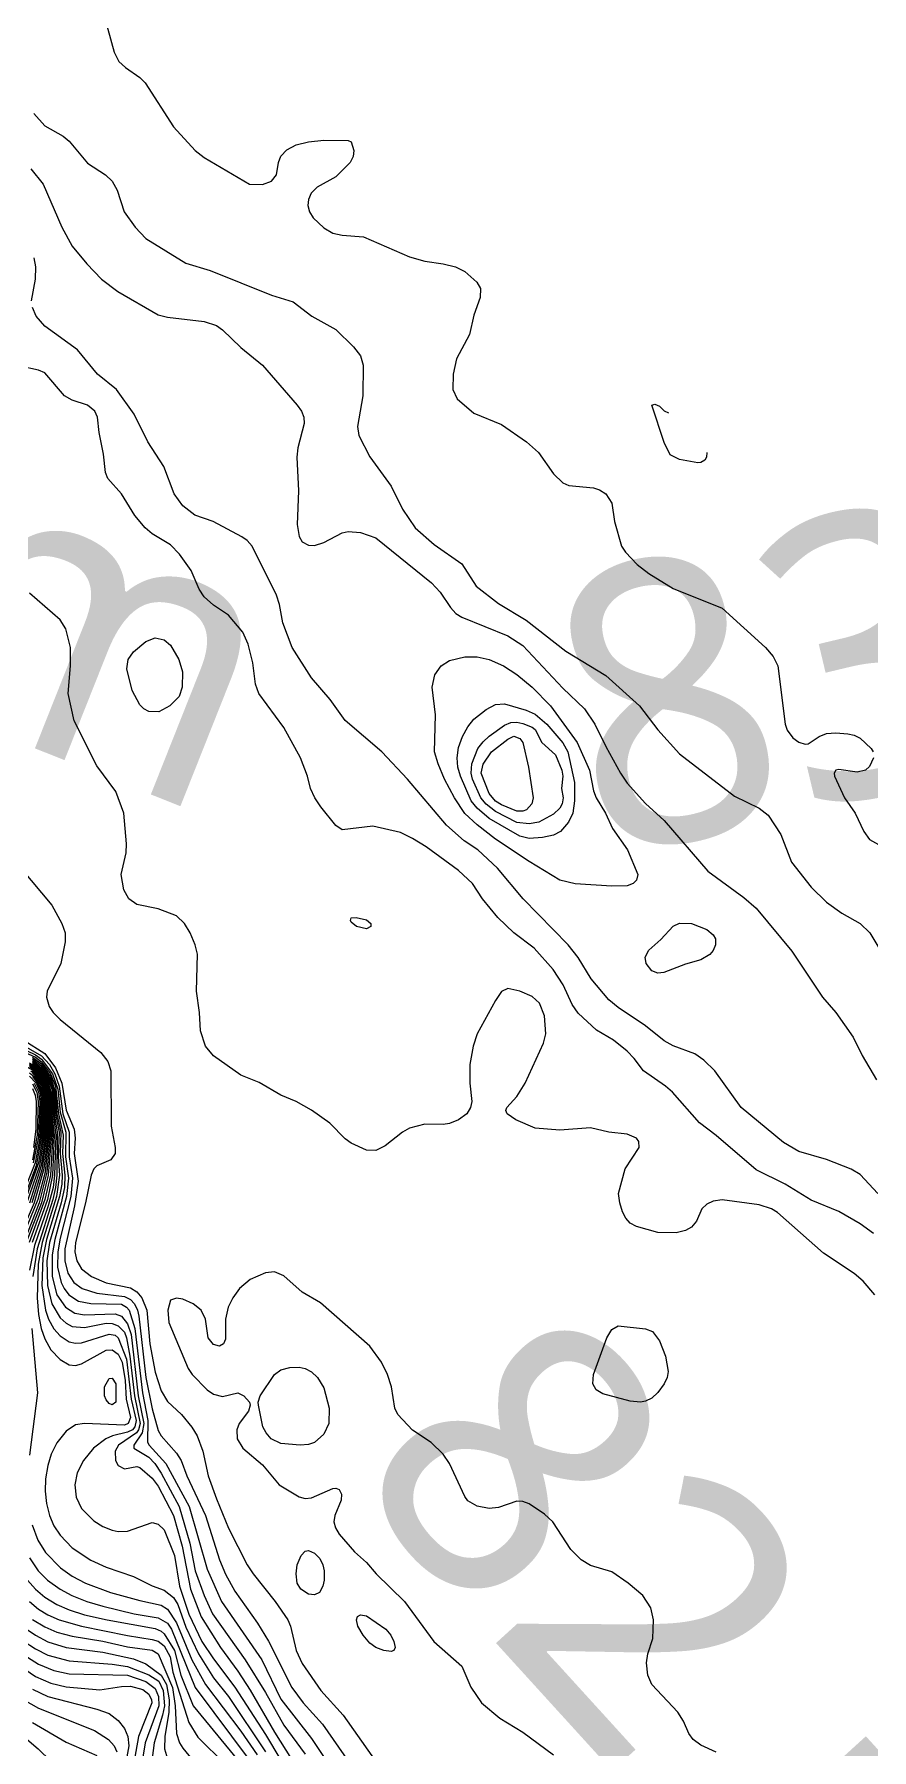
# Model space of a CAD drawing. Extents: x 474277 to 475042, y 254928 to 255625.
# Drawn here: x 474893.38 to 474914.33, y 255379.28 to 255422.15 of the extents above; entities that cross this region are included whole.
import ezdxf

# ---------------------------------------------------------------- set-up
doc = ezdxf.new("R2010")
doc.units = 0
doc.header["$MEASUREMENT"] = 0
doc.layers.add('BaseMapV2_DTM_export_MonNov09090547073261 — entities', color=1, linetype='CONTINUOUS')
doc.styles.get("Standard").update_dxf_attribs({"font": 'romans.shx'})

msp = doc.modelspace()

# ---------------------------------------------------------------- linework, layer by layer
at = {"layer": 'BaseMapV2_DTM_export_MonNov09090547073261 — entities', "color": 15, "linetype": 'Continuous', "true_color": 0xb7484b}
for points in [[(474895.068, 255422.85, 82.25), (474895.377, 255421.7, 82.25), (474895.495, 255421.47, 82.25), (474895.662, 255421.317, 82.25), (474896.021, 255421.066, 82.25), (474896.152, 255420.933, 82.25), (474896.864, 255419.837, 82.25), (474897.404, 255419.246, 82.25), (474897.631, 255419.071, 82.25), (474898.764, 255418.403, 82.25), (474899.088, 255418.392, 82.25), (474899.319, 255418.48, 82.25), (474899.438, 255418.633, 82.25), (474899.487, 255418.94, 82.25), (474899.548, 255419.098, 82.25), (474899.701, 255419.258, 82.25), (474899.931, 255419.38, 82.25), (474900.238, 255419.461, 82.25), (474900.621, 255419.501, 82.25), (474901.235, 255419.492, 82.25), (474901.311, 255419.46, 82.25), (474901.376, 255419.246, 82.25), (474901.359, 255419.093, 82.25), (474901.285, 255418.94, 82.25), (474900.928, 255418.582, 82.25), (474900.46, 255418.326, 82.25), (474900.304, 255418.173, 82.25), (474900.244, 255418.02, 82.25), (474900.228, 255417.866, 82.25), (474900.263, 255417.713, 82.25), (474900.361, 255417.56, 82.25), (474900.621, 255417.307, 82.25), (474900.849, 255417.176, 82.25), (474901.081, 255417.127, 82.25), (474901.618, 255417.081, 82.25), (474902.768, 255416.586, 82.25), (474903.151, 255416.474, 82.25), (474903.612, 255416.414, 82.25), (474903.918, 255416.335, 82.25), (474904.148, 255416.222, 82.25), (474904.453, 255415.949, 82.25), (474904.54, 255415.796, 82.25), (474904.534, 255415.566, 82.25), (474904.378, 255415.128, 82.25), (474904.27, 255414.646, 82.25), (474903.946, 255414.033, 82.25), (474903.862, 255413.649, 82.25), (474903.85, 255413.266, 82.25), (474903.963, 255413.036, 82.25), (474904.378, 255412.682, 82.25), (474905.068, 255412.394, 82.25), (474905.691, 255411.962, 82.25), (474905.989, 255411.696, 82.25), (474906.372, 255411.161, 82.25), (474906.602, 255410.934, 82.25), (474906.755, 255410.872, 82.25), (474907.369, 255410.81, 82.25), (474907.522, 255410.758, 82.25), (474907.674, 255410.659, 82.25), (474907.824, 255410.429, 82.25), (474907.892, 255409.969, 82.25), (474908.068, 255409.355, 82.25), (474908.169, 255409.202, 82.25), (474908.464, 255408.895, 82.25), (474908.749, 255408.669, 82.25), (474909.362, 255408.293, 82.25), (474910.589, 255407.806, 82.25), (474911.666, 255406.825, 82.25), (474911.865, 255406.595, 82.25), (474911.978, 255406.365, 82.25), (474912.166, 255404.908, 82.25), (474912.21, 255404.755, 82.25), (474912.353, 255404.568, 82.25), (474912.506, 255404.456, 82.25), (474912.659, 255404.403, 82.25), (474912.736, 255404.413, 82.25), (474913.013, 255404.601, 82.25), (474913.196, 255404.669, 82.25), (474913.426, 255404.689, 82.25), (474913.733, 255404.66, 82.25), (474913.886, 255404.63, 82.25), (474914.04, 255404.554, 82.25), (474914.315, 255404.295, 82.25), (474914.366, 255404.218, 82.25)], [(474893.372, 255420.167, 82.5), (474893.648, 255419.86, 82.5), (474894.104, 255419.598, 82.5), (474894.257, 255419.477, 82.5), (474894.717, 255418.926, 82.5), (474895.166, 255418.633, 82.5), (474895.33, 255418.48, 82.5), (474895.453, 255418.25, 82.5), (474895.63, 255417.713, 82.5), (474895.908, 255417.33, 82.5), (474896.174, 255417.045, 82.5), (474897.171, 255416.425, 82.5), (474897.784, 255416.242, 82.5), (474899.318, 255415.628, 82.5), (474899.854, 255415.464, 82.5), (474900.326, 255415.106, 82.5), (474900.928, 255414.772, 82.5), (474901.37, 255414.339, 82.5), (474901.545, 255414.109, 82.5), (474901.604, 255413.879, 82.5), (474901.601, 255413.112, 82.5), (474901.467, 255412.346, 82.5), (474901.501, 255412.116, 82.5), (474901.771, 255411.587, 82.5), (474902.308, 255410.854, 82.5), (474902.592, 255410.275, 82.5), (474902.905, 255409.815, 82.5), (474903.382, 255409.395, 82.5), (474904.072, 255408.915, 82.5), (474904.437, 255408.358, 82.5), (474904.992, 255407.918, 82.5), (474905.682, 255407.507, 82.5), (474906.679, 255406.73, 82.5), (474907.675, 255406.124, 82.5), (474908.519, 255405.368, 82.5), (474908.979, 255404.764, 82.5), (474909.516, 255404.161, 82.5), (474910.896, 255403.109, 82.5), (474911.509, 255402.809, 82.5), (474911.739, 255402.633, 82.5), (474912.057, 255402.148, 82.5), (474912.321, 255401.458, 82.5), (474912.813, 255400.829, 82.5), (474913.198, 255400.461, 82.5), (474913.579, 255400.183, 82.5), (474914.04, 255399.922, 82.5), (474914.28, 255399.694, 82.5), (474914.552, 255399.234, 82.5)], [(474893.293, 255418.786, 82.75), (474893.604, 255418.403, 82.75), (474894.073, 255417.33, 82.75), (474894.334, 255416.851, 82.75), (474894.693, 255416.409, 82.75), (474895.062, 255416.026, 82.75), (474895.473, 255415.719, 82.75), (474896.481, 255415.136, 82.75), (474896.711, 255415.075, 82.75), (474897.631, 255414.967, 82.75), (474897.938, 255414.865, 82.75), (474898.091, 255414.761, 82.75), (474898.551, 255414.318, 82.75), (474899.088, 255413.879, 82.75), (474899.96, 255412.882, 82.75), (474900.067, 255412.729, 82.75), (474900.127, 255412.576, 82.75), (474900.13, 255412.422, 82.75), (474899.976, 255411.809, 82.75), (474899.947, 255411.579, 82.75), (474899.994, 255410.735, 82.75), (474899.96, 255409.892, 82.75), (474900.008, 255409.597, 82.75), (474900.084, 255409.465, 82.75), (474900.238, 255409.375, 82.75), (474900.391, 255409.373, 82.75), (474900.621, 255409.448, 82.75), (474901.081, 255409.688, 82.75), (474901.235, 255409.722, 82.75), (474901.541, 255409.696, 82.75), (474901.925, 255409.565, 82.75), (474903.321, 255408.435, 82.75), (474903.535, 255408.208, 82.75), (474903.79, 255407.822, 82.75), (474903.928, 255407.668, 82.75), (474904.072, 255407.577, 82.75), (474905.222, 255407.112, 82.75), (474905.605, 255406.873, 82.75), (474906.602, 255405.802, 82.75), (474907.147, 255405.291, 82.75), (474907.404, 255404.908, 82.75), (474907.675, 255404.351, 82.75), (474908.044, 255403.681, 82.75), (474908.212, 255403.435, 82.75), (474908.672, 255402.924, 82.75), (474909.132, 255402.496, 82.75), (474910.227, 255401.228, 82.75), (474911.126, 255400.573, 82.75), (474911.434, 255400.307, 82.75), (474912.328, 255399.234, 82.75), (474913.099, 255398.084, 82.75), (474913.431, 255397.7, 82.75), (474913.866, 255397.087, 82.75), (474914.086, 255396.627, 82.75), (474914.444, 255396.014, 82.75)], [(474893.314, 255415.489, 82.75), (474893.416, 255416.026, 82.75), (474893.421, 255416.333, 82.75), (474893.376, 255416.563, 82.75)], [(474914.48, 255393.177, 82.75), (474914.04, 255393.65, 82.75), (474913.809, 255393.783, 82.75), (474913.196, 255394.029, 82.75), (474912.506, 255394.225, 82.75), (474912.123, 255394.448, 82.75), (474911.061, 255395.324, 82.75), (474910.401, 255396.244, 82.75), (474910.129, 255396.506, 82.75), (474909.899, 255396.67, 82.75), (474909.362, 255396.87, 82.75), (474909.132, 255396.99, 82.75), (474908.672, 255397.365, 82.75), (474907.982, 255397.824, 82.75), (474907.752, 255398.014, 82.75), (474907.313, 255398.544, 82.75), (474906.985, 255399.072, 82.75), (474906.735, 255399.387, 82.75), (474905.608, 255400.537, 82.75), (474904.968, 255401.304, 82.75), (474904.474, 255401.764, 82.75), (474904.135, 255401.994, 82.75), (474903.696, 255402.378, 82.75), (474902.719, 255403.528, 82.75), (474902.078, 255404.211, 82.75), (474901.158, 255404.994, 82.75), (474900.785, 255405.521, 82.75), (474900.314, 255406.065, 82.75), (474899.83, 255406.825, 82.75), (474899.599, 255407.438, 82.75), (474899.519, 255407.898, 82.75), (474899.442, 255408.128, 82.75), (474898.835, 255409.355, 82.75), (474898.704, 255409.496, 82.75), (474898.575, 255409.585, 82.75), (474897.858, 255409.969, 82.75), (474897.401, 255410.131, 82.75), (474897.094, 255410.358, 82.75), (474896.88, 255410.659, 82.75), (474896.624, 255411.349, 82.75), (474896.226, 255411.962, 82.75), (474895.879, 255412.652, 82.75), (474895.44, 255413.266, 82.75), (474894.966, 255413.649, 82.75), (474894.463, 255414.263, 82.75), (474893.644, 255414.856, 82.75), (474893.429, 255415.106, 82.75), (474893.337, 255415.319, 82.75)], [(474914.369, 255392.18, 82.5), (474914.04, 255392.422, 82.5), (474913.503, 255392.728, 82.5), (474912.813, 255393.008, 82.5), (474912.166, 255393.407, 82.5), (474911.433, 255393.771, 82.5), (474910.436, 255394.622, 82.5), (474910.021, 255394.94, 82.5), (474909.344, 255395.707, 82.5), (474909.168, 255395.86, 82.5), (474908.616, 255396.244, 82.5), (474908.389, 255396.55, 82.5), (474908.212, 255396.736, 82.5), (474907.866, 255397.01, 82.5), (474907.445, 255397.258, 82.5), (474906.985, 255397.682, 82.5), (474906.832, 255397.9, 82.5), (474906.606, 255398.391, 82.5), (474906.363, 255398.774, 82.5), (474905.883, 255399.311, 82.5), (474905.375, 255399.69, 82.5), (474904.978, 255400.077, 82.5), (474904.592, 255400.537, 82.5), (474904.346, 255400.921, 82.5), (474903.995, 255401.246, 82.5), (474903.181, 255401.841, 82.5), (474902.845, 255402.05, 82.5), (474902.538, 255402.195, 82.5), (474901.848, 255402.356, 82.5), (474901.081, 255402.266, 82.5), (474900.928, 255402.376, 82.5), (474900.547, 255402.838, 82.5), (474900.396, 255403.068, 82.5), (474900.293, 255403.298, 82.5), (474900.213, 255403.605, 82.5), (474900.041, 255404.065, 82.5), (474899.624, 255404.825, 82.5), (474898.996, 255405.675, 82.5), (474898.912, 255405.905, 82.5), (474898.849, 255406.442, 82.5), (474898.734, 255406.902, 82.5), (474898.602, 255407.208, 82.5), (474898.244, 255407.626, 82.5), (474897.861, 255407.883, 82.5), (474897.631, 255408.084, 82.5), (474897.503, 255408.282, 82.5), (474897.308, 255408.742, 82.5), (474897.017, 255409.157, 82.5), (474896.787, 255409.386, 82.5), (474896.331, 255409.662, 82.5), (474896.153, 255409.815, 82.5), (474895.897, 255410.122, 82.5), (474895.561, 255410.659, 82.5), (474895.219, 255411.042, 82.5), (474895.161, 255411.195, 82.5), (474895.116, 255411.656, 82.5), (474895.003, 255412.192, 82.5), (474894.96, 255412.576, 82.5), (474894.896, 255412.729, 82.5), (474894.717, 255412.875, 82.5), (474894.334, 255413, 82.5), (474894.137, 255413.112, 82.5), (474893.644, 255413.684, 82.5), (474893.49, 255413.75, 82.5), (474893.03, 255413.853, 82.5)], [(474910.199, 255411.694, 82.25), (474910.194, 255411.579, 82.25), (474910.155, 255411.502, 82.25), (474910.052, 255411.445, 82.25), (474909.976, 255411.439, 82.25), (474909.516, 255411.519, 82.25), (474909.286, 255411.638, 82.25), (474909.132, 255411.941, 82.25), (474908.827, 255412.882, 82.25), (474908.902, 255412.904, 82.25), (474909.017, 255412.849, 82.25)], [(474909.028, 255412.844, 82.25), (474909.132, 255412.74, 82.25), (474909.247, 255412.69, 82.25)], [(474914.402, 255390.646, 82.25), (474914.116, 255390.985, 82.25), (474913.886, 255391.174, 82.25), (474913.119, 255391.689, 82.25), (474911.969, 255392.703, 82.25), (474911.816, 255392.796, 82.25), (474911.509, 255392.897, 82.25), (474910.589, 255393.015, 82.25), (474910.359, 255392.987, 82.25), (474910.206, 255392.911, 82.25), (474910.08, 255392.793, 82.25), (474909.942, 255392.486, 82.25), (474909.822, 255392.337, 82.25), (474909.669, 255392.253, 82.25), (474909.439, 255392.197, 82.25), (474908.979, 255392.201, 82.25), (474908.442, 255392.354, 82.25), (474908.289, 255392.434, 82.25), (474908.175, 255392.563, 82.25), (474908.095, 255392.717, 82.25), (474908.023, 255392.947, 82.25), (474907.997, 255393.177, 82.25), (474908.158, 255393.79, 82.25), (474908.507, 255394.327, 82.25), (474908.5, 255394.48, 82.25), (474908.442, 255394.561, 82.25), (474908.212, 255394.658, 82.25), (474907.752, 255394.713, 82.25), (474907.292, 255394.817, 82.25), (474906.525, 255394.76, 82.25), (474905.912, 255394.812, 82.25), (474905.422, 255395.017, 82.25), (474905.206, 255395.17, 82.25), (474905.175, 255395.247, 82.25), (474905.2, 255395.324, 82.25), (474905.452, 255395.598, 82.25), (474905.661, 255395.937, 82.25), (474906.116, 255396.934, 82.25), (474906.174, 255397.164, 82.25), (474906.142, 255397.618, 82.25), (474906.014, 255397.931, 82.25), (474905.835, 255398.103, 82.25), (474905.528, 255398.231, 82.25), (474905.222, 255398.297, 82.25), (474905.068, 255398.226, 82.25), (474904.915, 255398.003, 82.25), (474904.459, 255397.164, 82.25), (474904.362, 255396.857, 82.25), (474904.275, 255396.397, 82.25), (474904.278, 255395.937, 82.25), (474904.327, 255395.477, 82.25), (474904.291, 255395.324, 82.25), (474904.198, 255395.17, 82.25), (474903.996, 255395.017, 82.25), (474903.765, 255394.923, 82.25), (474903.612, 255394.898, 82.25), (474903.151, 255394.909, 82.25), (474902.768, 255394.807, 82.25), (474902.589, 255394.71, 82.25), (474902.155, 255394.366, 82.25), (474901.925, 255394.254, 82.25), (474901.695, 255394.258, 82.25), (474901.311, 255394.432, 82.25), (474901.158, 255394.543, 82.25), (474900.775, 255394.931, 82.25), (474900.314, 255395.258, 82.25), (474899.931, 255395.475, 82.25), (474899.548, 255395.63, 82.25), (474899.011, 255395.951, 82.25), (474898.551, 255396.132, 82.25), (474897.861, 255396.614, 82.25), (474897.667, 255396.857, 82.25), (474897.536, 255397.24, 82.25), (474897.516, 255397.7, 82.25), (474897.439, 255398.237, 82.25), (474897.466, 255399.157, 82.25), (474897.408, 255399.387, 82.25), (474897.282, 255399.694, 82.25), (474897.142, 255399.924, 82.25), (474896.941, 255400.115, 82.25), (474896.481, 255400.292, 82.25), (474895.944, 255400.395, 82.25), (474895.745, 255400.537, 82.25), (474895.623, 255400.768, 82.25), (474895.559, 255401.151, 82.25), (474895.677, 255401.688, 82.25), (474895.692, 255401.918, 82.25), (474895.622, 255402.684, 82.25), (474895.42, 255403.221, 82.25), (474894.947, 255403.861, 82.25), (474894.384, 255404.985, 82.25), (474894.232, 255405.675, 82.25), (474894.292, 255406.365, 82.25), (474894.288, 255406.825, 82.25), (474894.173, 255407.285, 82.25), (474894.029, 255407.515, 82.25), (474893.26, 255408.179, 82.25)], [(474896.498, 255405.215, 82.5), (474896.251, 255405.225, 82.5), (474896.122, 255405.291, 82.5), (474896.021, 255405.39, 82.5), (474895.829, 255405.751, 82.5), (474895.698, 255406.288, 82.5), (474895.73, 255406.518, 82.5), (474895.867, 255406.71, 82.5), (474896.174, 255406.971, 82.5), (474896.404, 255407.062, 82.5), (474896.634, 255407.012, 82.5), (474896.787, 255406.877, 82.5), (474896.999, 255406.518, 82.5), (474897.087, 255406.212, 82.5), (474897.083, 255405.828, 82.5), (474897.009, 255405.598, 82.5), (474896.77, 255405.368, 82.5), (474896.498, 255405.215, 82.5)], [(474908.357, 255400.921, 83), (474908.212, 255400.865, 83), (474907.829, 255400.858, 83), (474906.909, 255400.917, 83), (474906.525, 255401.01, 83), (474905.758, 255401.472, 83), (474904.915, 255402.03, 83), (474904.455, 255402.386, 83), (474904.148, 255402.676, 83), (474903.892, 255403.068, 83), (474903.646, 255403.528, 83), (474903.485, 255403.911, 83), (474903.395, 255404.218, 83), (474903.421, 255405.138, 83), (474903.336, 255405.828, 83), (474903.4, 255406.135, 83), (474903.562, 255406.365, 83), (474903.765, 255406.493, 83), (474904.148, 255406.587, 83), (474904.455, 255406.586, 83), (474904.762, 255406.521, 83), (474905.118, 255406.365, 83), (474905.452, 255406.151, 83), (474905.835, 255405.829, 83), (474906.295, 255405.363, 83), (474906.964, 255404.448, 83), (474907.271, 255403.758, 83), (474907.369, 255403.241, 83), (474907.434, 255403.068, 83), (474907.667, 255402.684, 83), (474907.843, 255402.301, 83), (474908.215, 255401.764, 83), (474908.477, 255401.151, 83), (474908.442, 255401.01, 83), (474908.357, 255400.921, 83)], [(474906.091, 255402.071, 83.25), (474905.758, 255402.052, 83.25), (474905.528, 255402.11, 83.25), (474904.762, 255402.549, 83.25), (474904.455, 255402.809, 83.25), (474904.308, 255402.991, 83.25), (474904.04, 255403.605, 83.25), (474903.978, 255403.835, 83.25), (474903.956, 255404.065, 83.25), (474903.995, 255404.326, 83.25), (474904.095, 255404.601, 83.25), (474904.225, 255404.836, 83.25), (474904.378, 255405.034, 83.25), (474904.685, 255405.27, 83.25), (474904.915, 255405.399, 83.25), (474905.145, 255405.41, 83.25), (474905.682, 255405.259, 83.25), (474905.912, 255405.155, 83.25), (474906.198, 255404.908, 83.25), (474906.602, 255404.442, 83.25), (474906.729, 255404.218, 83.25), (474906.896, 255403.451, 83.25), (474906.893, 255402.991, 83.25), (474906.848, 255402.684, 83.25), (474906.745, 255402.454, 83.25), (474906.542, 255402.224, 83.25), (474906.372, 255402.134, 83.25), (474906.091, 255402.071, 83.25)], [(474905.998, 255402.454, 83.5), (474905.758, 255402.419, 83.5), (474905.452, 255402.45, 83.5), (474904.915, 255402.723, 83.5), (474904.685, 255402.909, 83.5), (474904.552, 255403.068, 83.5), (474904.343, 255403.528, 83.5), (474904.312, 255403.681, 83.5), (474904.323, 255403.911, 83.5), (474904.476, 255404.295, 83.5), (474904.608, 255404.468, 83.5), (474904.762, 255404.605, 83.5), (474905.145, 255404.883, 83.5), (474905.298, 255404.944, 83.5), (474905.452, 255404.956, 83.5), (474905.605, 255404.926, 83.5), (474905.835, 255404.833, 83.5), (474905.912, 255404.77, 83.5), (474906.078, 255404.448, 83.5), (474906.417, 255404.141, 83.5), (474906.578, 255403.758, 83.5), (474906.599, 255403.605, 83.5), (474906.568, 255403.298, 83.5), (474906.608, 255403.068, 83.5), (474906.584, 255402.914, 83.5), (474906.525, 255402.807, 83.5), (474906.372, 255402.658, 83.5), (474905.998, 255402.454, 83.5)], [(474905.695, 255402.761, 83.75), (474905.605, 255402.728, 83.75), (474905.452, 255402.731, 83.75), (474905.068, 255402.888, 83.75), (474904.915, 255402.984, 83.75), (474904.762, 255403.176, 83.75), (474904.555, 255403.681, 83.75), (474904.608, 255403.907, 83.75), (474904.821, 255404.218, 83.75), (474905.222, 255404.533, 83.75), (474905.375, 255404.603, 83.75), (474905.528, 255404.548, 83.75), (474905.601, 255404.448, 83.75), (474905.741, 255403.835, 83.75), (474905.856, 255403.068, 83.75), (474905.827, 255402.914, 83.75), (474905.695, 255402.761, 83.75)], [(474914.374, 255404.065, 82.25), (474914.27, 255403.847, 82.25), (474914.172, 255403.758, 82.25), (474913.963, 255403.71, 82.25), (474913.503, 255403.775, 82.25), (474913.425, 255403.758, 82.25), (474913.387, 255403.681, 82.25), (474913.395, 255403.605, 82.25), (474913.646, 255403.068, 82.25), (474913.91, 255402.684, 82.25), (474914.128, 255402.224, 82.25), (474914.27, 255402.023, 82.25), (474914.5, 255401.901, 82.25)], [(474893.048, 255401.304, 82.25), (474893.819, 255400.384, 82.25), (474894.072, 255399.924, 82.25), (474894.156, 255399.694, 82.25), (474894.159, 255399.464, 82.25), (474894.044, 255398.927, 82.25), (474893.709, 255398.237, 82.25), (474893.691, 255398.084, 82.25), (474893.754, 255397.854, 82.25), (474893.852, 255397.7, 82.25), (474894.027, 255397.524, 82.25), (474895.05, 255396.704, 82.25), (474895.221, 255396.474, 82.25), (474895.3, 255396.244, 82.25), (474895.305, 255394.863, 82.25), (474895.408, 255394.327, 82.25), (474895.403, 255394.173, 82.25), (474895.296, 255394.02, 82.25), (474894.947, 255393.865, 82.25), (474894.87, 255393.793, 82.25), (474894.806, 255393.637, 82.25), (474894.667, 255392.947, 82.25), (474894.411, 255391.95, 82.25), (474894.398, 255391.72, 82.25), (474894.444, 255391.49, 82.25), (474894.564, 255391.294, 82.25), (474894.811, 255391.106, 82.25), (474895.177, 255390.94, 82.25), (474895.791, 255390.821, 82.25), (474895.944, 255390.717, 82.25), (474896.07, 255390.57, 82.25), (474896.195, 255390.263, 82.25), (474896.272, 255389.419, 82.25), (474896.404, 255388.709, 82.25), (474896.557, 255388.241, 82.25), (474896.711, 255387.981, 82.25), (474897.064, 255387.656, 82.25), (474897.324, 255387.341, 82.25), (474897.46, 255387.119, 82.25), (474897.597, 255386.736, 82.25), (474897.734, 255386.122, 82.25), (474897.938, 255385.542, 82.25), (474898.244, 255384.815, 82.25), (474898.706, 255383.899, 82.25), (474898.853, 255383.669, 82.25), (474899.41, 255382.979, 82.25), (474899.724, 255382.519, 82.25), (474899.791, 255382.365, 82.25), (474899.93, 255381.752, 82.25), (474900.084, 255381.431, 82.25), (474900.549, 255380.755, 82.25), (474901.111, 255380.142, 82.25), (474902.538, 255378.103, 82.25)], [(474901.802, 255399.847, 82.5), (474901.695, 255399.792, 82.5), (474901.441, 255399.847, 82.5), (474901.311, 255399.958, 82.5), (474901.292, 255400.001, 82.5), (474901.311, 255400.068, 82.5), (474901.437, 255400.077, 82.5), (474901.695, 255400.013, 82.5), (474901.8, 255399.924, 82.5), (474901.802, 255399.847, 82.5)], [(474909.129, 255398.697, 83), (474908.979, 255398.683, 83), (474908.826, 255398.742, 83), (474908.684, 255398.927, 83), (474908.659, 255399.081, 83), (474908.749, 255399.255, 83), (474909.056, 255399.526, 83), (474909.362, 255399.859, 83), (474909.516, 255399.93, 83), (474909.822, 255399.92, 83), (474910.199, 255399.771, 83), (474910.359, 255399.644, 83), (474910.416, 255399.541, 83), (474910.419, 255399.387, 83), (474910.359, 255399.246, 83), (474910.282, 255399.152, 83), (474910.052, 255399.016, 83), (474909.669, 255398.909, 83), (474909.129, 255398.697, 83)], [(474892.954, 255396.789, 83.25), (474893.414, 255396.587, 83.25), (474893.567, 255396.468, 83.25), (474893.789, 255396.167, 83.25), (474893.917, 255395.86, 83.25), (474893.989, 255395.17, 83.25), (474894.109, 255394.633, 83.25), (474894.092, 255394.173, 83.25), (474894.151, 255393.637, 83.25), (474894.137, 255393.33, 83.25), (474894.056, 255392.947, 83.25), (474893.767, 255391.95, 83.25), (474893.695, 255391.49, 83.25), (474893.71, 255390.876, 83.25), (474893.824, 255390.416, 83.25), (474894.027, 255390.071, 83.25), (474894.18, 255389.934, 83.25), (474894.334, 255389.855, 83.25), (474894.64, 255389.826, 83.25), (474895.177, 255389.933, 83.25), (474895.331, 255389.93, 83.25), (474895.484, 255389.873, 83.25), (474895.637, 255389.714, 83.25), (474895.691, 255389.573, 83.25), (474895.775, 255389.113, 83.25), (474895.888, 255388.116, 83.25), (474896.03, 255387.426, 83.25), (474895.991, 255387.273, 83.25), (474895.937, 255387.196, 83.25), (474895.487, 255386.889, 83.25), (474895.407, 255386.736, 83.25), (474895.414, 255386.506, 83.25), (474895.484, 255386.379, 83.25), (474895.637, 255386.299, 83.25), (474895.944, 255386.352, 83.25), (474896.021, 255386.33, 83.25), (474896.327, 255386.06, 83.25), (474896.481, 255385.864, 83.25), (474896.864, 255385.133, 83.25), (474897.085, 255384.359, 83.25), (474897.291, 255383.285, 83.25), (474897.554, 255382.595, 83.25), (474898.038, 255381.829, 83.25), (474898.474, 255381.239, 83.25), (474898.781, 255380.768, 83.25), (474899.394, 255379.716, 83.25), (474901.005, 255377.151, 83.25)], [(474892.967, 255396.857, 83), (474893.414, 255396.641, 83), (474893.567, 255396.533, 83), (474893.839, 255396.167, 83), (474893.975, 255395.784, 83), (474894.027, 255395.208, 83), (474894.171, 255394.71, 83), (474894.166, 255394.097, 83), (474894.239, 255393.56, 83), (474894.185, 255393.1, 83), (474893.894, 255392.026, 83), (474893.828, 255391.643, 83), (474893.832, 255391.106, 83), (474893.95, 255390.646, 83), (474894.16, 255390.34, 83), (474894.4, 255390.186, 83), (474894.64, 255390.141, 83), (474895.407, 255390.169, 83), (474895.561, 255390.108, 83), (474895.714, 255389.92, 83), (474895.806, 255389.649, 83), (474895.985, 255388.116, 83), (474896.126, 255387.426, 83), (474896.079, 255387.196, 83), (474895.869, 255386.889, 83), (474895.875, 255386.812, 83), (474896.251, 255386.586, 83), (474896.4, 255386.429, 83), (474896.557, 255386.191, 83), (474897.01, 255385.356, 83), (474897.273, 255384.435, 83), (474897.409, 255383.745, 83), (474897.628, 255383.132, 83), (474897.839, 255382.672, 83), (474898.656, 255381.522, 83), (474899.164, 255380.706, 83), (474899.624, 255379.887, 83), (474900.161, 255379.161, 83)], [(474893.009, 255396.934, 82.75), (474893.567, 255396.613, 82.75), (474893.76, 255396.397, 82.75), (474893.9, 255396.167, 82.75), (474894.009, 255395.86, 82.75), (474894.101, 255395.17, 82.75), (474894.256, 255394.71, 82.75), (474894.256, 255394.097, 82.75), (474894.34, 255393.56, 82.75), (474894.294, 255393.1, 82.75), (474894.027, 255392.061, 82.75), (474893.969, 255391.72, 82.75), (474893.967, 255391.336, 82.75), (474894.053, 255390.953, 82.75), (474894.128, 255390.8, 82.75), (474894.25, 255390.646, 82.75), (474894.487, 255390.489, 82.75), (474894.794, 255390.425, 82.75), (474895.561, 255390.407, 82.75), (474895.691, 255390.34, 82.75), (474895.754, 255390.263, 82.75), (474895.896, 255389.803, 82.75), (474896.086, 255388.193, 82.75), (474896.226, 255387.503, 82.75), (474896.216, 255386.966, 82.75), (474896.256, 255386.889, 82.75), (474896.669, 255386.429, 82.75), (474897.255, 255385.356, 82.75), (474897.707, 255383.79, 82.75), (474898.063, 255382.979, 82.75), (474899.074, 255381.522, 82.75), (474899.548, 255380.543, 82.75), (474900.314, 255379.554, 82.75), (474901.361, 255377.995, 82.75)], [(474893.124, 255397.01, 82.5), (474893.644, 255396.675, 82.5), (474893.916, 255396.32, 82.5), (474894.075, 255395.937, 82.5), (474894.18, 255395.26, 82.5), (474894.38, 255394.787, 82.5), (474894.402, 255394.557, 82.5), (474894.382, 255394.173, 82.5), (474894.477, 255393.483, 82.5), (474894.39, 255392.87, 82.5), (474894.144, 255391.796, 82.5), (474894.143, 255391.49, 82.5), (474894.221, 255391.183, 82.5), (474894.373, 255390.953, 82.5), (474894.578, 255390.8, 82.5), (474894.947, 255390.687, 82.5), (474895.637, 255390.605, 82.5), (474895.791, 255390.524, 82.5), (474895.89, 255390.416, 82.5), (474895.964, 255390.263, 82.5), (474895.996, 255390.11, 82.5), (474896.174, 255388.575, 82.5), (474896.327, 255387.799, 82.5), (474896.481, 255387.256, 82.5), (474896.557, 255387.118, 82.5), (474896.941, 255386.687, 82.5), (474897.055, 255386.506, 82.5), (474897.199, 255386.122, 82.5), (474897.663, 255385.126, 82.5), (474898.014, 255384.018, 82.5), (474898.168, 255383.664, 82.5), (474898.398, 255383.238, 82.5), (474898.964, 255382.442, 82.5), (474899.241, 255381.988, 82.5), (474899.827, 255380.832, 82.5), (474900.11, 255380.448, 82.5), (474900.591, 255379.912, 82.5), (474901.925, 255378.002, 82.5)], [(474893.184, 255396.349, 85.75), (474893.414, 255396.222, 85.75), (474893.644, 255395.871, 85.75), (474893.713, 255395.554, 85.75), (474893.714, 255394.557, 85.75), (474893.621, 255393.79, 85.75), (474893.383, 255392.947, 85.75), (474892.884, 255391.796, 85.75)], [(474893.26, 255396.353, 85.5), (474893.427, 255396.244, 85.5), (474893.639, 255395.937, 85.5), (474893.73, 255395.63, 85.5), (474893.749, 255394.633, 85.5), (474893.651, 255393.713, 85.5), (474893.469, 255393.023, 85.5), (474892.937, 255391.72, 85.5)], [(474893.26, 255396.382, 85.25), (474893.461, 255396.244, 85.25), (474893.665, 255395.937, 85.25), (474893.752, 255395.63, 85.25), (474893.781, 255394.633, 85.25), (474893.697, 255393.713, 85.25), (474893.502, 255392.947, 85.25), (474892.97, 255391.566, 85.25)], [(474893.26, 255396.411, 85), (474893.49, 255396.249, 85), (474893.69, 255395.937, 85), (474893.774, 255395.63, 85), (474893.771, 255395.17, 85), (474893.813, 255394.633, 85), (474893.734, 255393.637, 85), (474893.563, 255392.947, 85), (474893.177, 255391.95, 85)], [(474893.26, 255396.44, 84.75), (474893.49, 255396.286, 84.75), (474893.715, 255395.937, 84.75), (474893.797, 255395.63, 84.75), (474893.797, 255395.17, 84.75), (474893.847, 255394.633, 84.75), (474893.785, 255393.637, 84.75), (474893.649, 255393.023, 84.75), (474893.254, 255391.95, 84.75)], [(474893.337, 255396.469, 84.25), (474893.529, 255396.32, 84.25), (474893.693, 255396.09, 84.25), (474893.818, 255395.784, 84.25), (474893.851, 255395.554, 84.25), (474893.852, 255395.17, 84.25), (474893.92, 255394.633, 84.25), (474893.892, 255393.637, 84.25), (474893.853, 255393.33, 84.25), (474893.731, 255392.87, 84.25), (474893.388, 255391.873, 84.25), (474893.262, 255391.26, 84.25)], [(474893.337, 255396.437, 84.5), (474893.493, 255396.32, 84.5), (474893.706, 255396.014, 84.5), (474893.821, 255395.63, 84.5), (474893.824, 255395.17, 84.5), (474893.882, 255394.633, 84.5), (474893.837, 255393.637, 84.5), (474893.712, 255393.023, 84.5), (474893.331, 255391.95, 84.5)], [(474893.337, 255396.58, 83.5), (474893.567, 255396.414, 83.5), (474893.79, 255396.09, 83.5), (474893.916, 255395.707, 83.5), (474893.946, 255395.17, 83.5), (474894.049, 255394.71, 83.5), (474894.032, 255394.173, 83.5), (474894.077, 255393.637, 83.5), (474894.068, 255393.407, 83.5), (474894.011, 255393.1, 83.5), (474893.689, 255392.026, 83.5), (474893.595, 255391.566, 83.5), (474893.571, 255390.876, 83.5), (474893.664, 255390.263, 83.5), (474893.742, 255390.033, 83.5), (474893.874, 255389.791, 83.5), (474894.027, 255389.616, 83.5), (474894.257, 255389.472, 83.5), (474894.41, 255389.438, 83.5), (474894.564, 255389.446, 83.5), (474895.254, 255389.665, 83.5), (474895.407, 255389.633, 83.5), (474895.484, 255389.57, 83.5), (474895.687, 255389.036, 83.5), (474895.803, 255388.039, 83.5), (474895.928, 255387.503, 83.5), (474895.898, 255387.349, 83.5), (474895.836, 255387.273, 83.5), (474895.714, 255387.208, 83.5), (474895.34, 255387.119, 83.5), (474895.171, 255387.042, 83.5), (474894.864, 255386.812, 83.5), (474894.612, 255386.506, 83.5), (474894.458, 255386.199, 83.5), (474894.396, 255385.892, 83.5), (474894.434, 255385.586, 83.5), (474894.564, 255385.307, 83.5), (474894.87, 255384.993, 83.5), (474895.1, 255384.853, 83.5), (474895.331, 255384.76, 83.5), (474895.484, 255384.731, 83.5), (474895.714, 255384.741, 83.5), (474896.327, 255384.952, 83.5), (474896.481, 255384.916, 83.5), (474896.634, 255384.774, 83.5), (474896.892, 255384.129, 83.5), (474897.017, 255383.362, 83.5), (474897.247, 255382.662, 83.5), (474897.576, 255381.982, 83.5), (474897.861, 255381.549, 83.5), (474898.398, 255380.836, 83.5), (474899.164, 255379.66, 83.5), (474900.339, 255377.688, 83.5)], [(474893.337, 255396.539, 83.75), (474893.567, 255396.366, 83.75), (474893.756, 255396.09, 83.75), (474893.886, 255395.707, 83.75), (474893.913, 255395.17, 83.75), (474894.001, 255394.71, 83.75), (474893.983, 255394.097, 83.75), (474894.01, 255393.637, 83.75), (474893.935, 255393.1, 83.75), (474893.577, 255391.95, 83.75), (474893.476, 255391.413, 83.75), (474893.452, 255390.57, 83.75), (474893.49, 255390.156, 83.75), (474893.559, 255389.803, 83.75), (474893.644, 255389.542, 83.75), (474893.797, 255389.266, 83.75), (474894.027, 255389.025, 83.75), (474894.257, 255388.895, 83.75), (474894.41, 255388.876, 83.75), (474894.564, 255388.916, 83.75), (474895.177, 255389.264, 83.75), (474895.331, 255389.267, 83.75), (474895.484, 255389.161, 83.75), (474895.578, 255388.959, 83.75), (474895.654, 255388.499, 83.75), (474895.681, 255388.039, 83.75), (474895.788, 255387.579, 83.75), (474895.728, 255387.426, 83.75), (474895.637, 255387.39, 83.75), (474894.64, 255387.427, 83.75), (474894.41, 255387.395, 83.75), (474894.18, 255387.235, 83.75), (474893.95, 255386.944, 83.75), (474893.808, 255386.659, 83.75), (474893.72, 255386.377, 83.75), (474893.666, 255386.046, 83.75), (474893.657, 255385.739, 83.75), (474893.688, 255385.432, 83.75), (474893.765, 255385.126, 83.75), (474893.874, 255384.87, 83.75), (474894.027, 255384.635, 83.75), (474894.334, 255384.32, 83.75), (474894.794, 255384.012, 83.75), (474895.177, 255383.836, 83.75), (474895.867, 255383.601, 83.75), (474896.327, 255383.373, 83.75), (474896.634, 255383.261, 83.75), (474896.864, 255383.081, 83.75), (474896.973, 255382.902, 83.75), (474897.171, 255382.337, 83.75), (474897.486, 255381.675, 83.75), (474897.861, 255381.07, 83.75), (474898.244, 255380.604, 83.75), (474899.164, 255379.227, 83.75)], [(474893.337, 255396.504, 84), (474893.566, 255396.32, 84), (474893.763, 255396.014, 84), (474893.859, 255395.707, 84), (474893.88, 255395.17, 84), (474893.957, 255394.71, 84), (474893.948, 255393.637, 84), (474893.917, 255393.33, 84), (474893.845, 255393.023, 84), (474893.452, 255391.796, 84), (474893.344, 255391.106, 84)], [(474893.26, 255396.112, 87.25), (474893.426, 255395.937, 87.25), (474893.53, 255395.707, 87.25), (474893.558, 255395.477, 87.25), (474893.522, 255394.557, 87.25), (474893.405, 255393.943, 87.25), (474893.03, 255392.99, 87.25)], [(474893.337, 255396.1, 87), (474893.464, 255395.937, 87), (474893.565, 255395.707, 87), (474893.588, 255395.477, 87), (474893.556, 255394.557, 87), (474893.426, 255393.867, 87), (474893.076, 255392.947, 87)], [(474893.26, 255396.194, 86.75), (474893.389, 255396.09, 86.75), (474893.567, 255395.796, 86.75), (474893.614, 255395.554, 86.75), (474893.589, 255394.557, 86.75), (474893.49, 255393.939, 86.75), (474893.107, 255392.87, 86.75)], [(474893.337, 255396.182, 86.5), (474893.414, 255396.107, 86.5), (474893.57, 255395.86, 86.5), (474893.642, 255395.554, 86.5), (474893.62, 255394.557, 86.5), (474893.512, 255393.867, 86.5), (474893.184, 255392.899, 86.5)], [(474893.295, 255396.244, 86.25), (474893.414, 255396.148, 86.25), (474893.596, 255395.86, 86.25), (474893.666, 255395.554, 86.25), (474893.652, 255394.557, 86.25), (474893.554, 255393.867, 86.25), (474893.26, 255392.937, 86.25)], [(474893.337, 255396.252, 86), (474893.431, 255396.167, 86), (474893.622, 255395.86, 86), (474893.69, 255395.554, 86), (474893.683, 255394.557, 86), (474893.578, 255393.79, 86), (474893.324, 255392.947, 86)], [(474893.337, 255395.915, 87.75), (474893.444, 255395.707, 87.75), (474893.483, 255395.477, 87.75), (474893.456, 255394.633, 87.75), (474893.336, 255394.02, 87.75)], [(474893.378, 255395.937, 87.5), (474893.49, 255395.72, 87.5), (474893.521, 255395.477, 87.5), (474893.49, 255394.587, 87.5), (474893.358, 255393.943, 87.5)], [(474893.337, 255395.801, 88), (474893.408, 255395.63, 88), (474893.43, 255395.477, 88), (474893.425, 255394.787, 88), (474893.364, 255394.327, 88)], [(474910.436, 255379.214, 82), (474910.052, 255379.388, 82), (474909.864, 255379.528, 82), (474909.751, 255379.682, 82), (474909.62, 255379.988, 82), (474909.478, 255380.218, 82), (474908.826, 255380.904, 82), (474908.728, 255381.138, 82), (474908.691, 255381.445, 82), (474908.724, 255381.675, 82), (474908.854, 255382.059, 82), (474908.871, 255382.519, 82), (474908.8, 255382.825, 82), (474908.603, 255383.132, 82), (474908.238, 255383.439, 82), (474907.829, 255383.724, 82), (474907.292, 255383.878, 82), (474907.062, 255384.02, 82), (474906.798, 255384.282, 82), (474906.351, 255384.972, 82), (474906.142, 255385.165, 82), (474905.758, 255385.423, 82), (474905.605, 255385.48, 82), (474905.452, 255385.485, 82), (474904.992, 255385.328, 82), (474904.762, 255385.303, 82), (474904.455, 255385.366, 82), (474904.225, 255385.5, 82), (474904.148, 255385.606, 82), (474903.764, 255386.429, 82), (474903.605, 255386.659, 82), (474903.305, 255386.953, 82), (474902.845, 255387.262, 82), (474902.473, 255387.656, 82), (474902.399, 255387.809, 82), (474902.316, 255388.346, 82), (474902.218, 255388.653, 82), (474902.068, 255388.959, 82), (474901.771, 255389.365, 82), (474900.544, 255390.443, 82), (474900.084, 255390.707, 82), (474899.624, 255391.12, 82), (474899.394, 255391.221, 82), (474899.164, 255391.196, 82), (474898.781, 255391.028, 82), (474898.517, 255390.8, 82), (474898.347, 255390.57, 82), (474898.234, 255390.34, 82), (474898.164, 255390.033, 82), (474898.168, 255389.533, 82), (474898.119, 255389.419, 82), (474898.014, 255389.358, 82), (474897.861, 255389.401, 82), (474897.728, 255389.573, 82), (474897.664, 255390.033, 82), (474897.553, 255390.263, 82), (474897.356, 255390.416, 82), (474897.094, 255390.533, 82), (474896.941, 255390.563, 82), (474896.787, 255390.509, 82), (474896.72, 255390.263, 82), (474896.749, 255389.956, 82), (474897.232, 255388.806, 82), (474897.329, 255388.653, 82), (474897.707, 255388.27, 82), (474897.861, 255388.163, 82), (474898.091, 255388.106, 82), (474898.474, 255388.193, 82), (474898.624, 255388.116, 82), (474898.767, 255387.963, 82), (474898.784, 255387.886, 82), (474898.743, 255387.733, 82), (474898.511, 255387.426, 82), (474898.445, 255387.273, 82), (474898.456, 255387.042, 82), (474898.602, 255386.812, 82), (474899.088, 255386.392, 82), (474899.51, 255385.892, 82), (474900.008, 255385.595, 82), (474900.161, 255385.555, 82), (474900.314, 255385.567, 82), (474900.851, 255385.8, 82), (474900.928, 255385.812, 82), (474901.005, 255385.781, 82), (474901.066, 255385.662, 82), (474901.06, 255385.509, 82), (474900.903, 255385.126, 82), (474900.877, 255384.972, 82), (474900.92, 255384.819, 82), (474901.01, 255384.666, 82), (474901.388, 255384.224, 82), (474901.695, 255383.956, 82), (474901.936, 255383.669, 82), (474902.643, 255382.979, 82), (474903.372, 255381.982, 82), (474904.075, 255381.368, 82), (474904.302, 255380.842, 82), (474904.571, 255380.448, 82), (474905.03, 255380.065, 82), (474905.605, 255379.714, 82), (474906.367, 255379.145, 82)], [(474893.322, 255389.803, 84), (474893.467, 255388.193, 84), (474893.26, 255386.635, 84)], [(474908.544, 255387.963, 82.25), (474908.289, 255387.989, 82.25), (474907.599, 255388.168, 82.25), (474907.437, 255388.269, 82.25), (474907.352, 255388.423, 82.25), (474907.367, 255388.653, 82.25), (474907.705, 255389.573, 82.25), (474907.829, 255389.78, 82.25), (474907.982, 255389.873, 82.25), (474908.672, 255389.791, 82.25), (474908.847, 255389.726, 82.25), (474909.02, 255389.496, 82.25), (474909.17, 255389.113, 82.25), (474909.233, 255388.729, 82.25), (474909.208, 255388.576, 82.25), (474909.139, 255388.423, 82.25), (474908.979, 255388.207, 82.25), (474908.826, 255388.065, 82.25), (474908.672, 255387.985, 82.25), (474908.544, 255387.963, 82.25)], [(474900.03, 255386.889, 82), (474899.548, 255386.927, 82), (474899.311, 255387.042, 82), (474899.181, 255387.196, 82), (474899.102, 255387.349, 82), (474898.99, 255387.886, 82), (474898.981, 255387.963, 82), (474899.032, 255388.116, 82), (474899.393, 255388.653, 82), (474899.548, 255388.769, 82), (474899.778, 255388.828, 82), (474900.008, 255388.834, 82), (474900.161, 255388.802, 82), (474900.314, 255388.722, 82), (474900.468, 255388.582, 82), (474900.621, 255388.317, 82), (474900.754, 255387.809, 82), (474900.749, 255387.426, 82), (474900.621, 255387.163, 82), (474900.391, 255386.956, 82), (474900.238, 255386.906, 82), (474900.03, 255386.889, 82)], [(474895.421, 255387.963, 84), (474895.331, 255387.898, 84), (474895.254, 255387.929, 84), (474895.177, 255388.018, 84), (474895.142, 255388.116, 84), (474895.142, 255388.346, 84), (474895.254, 255388.554, 84), (474895.331, 255388.56, 84), (474895.426, 255388.423, 84), (474895.421, 255387.963, 84)], [(474893.332, 255384.896, 84), (474893.475, 255384.512, 84), (474893.66, 255384.205, 84), (474894.036, 255383.822, 84), (474894.334, 255383.617, 84), (474894.664, 255383.439, 84), (474895.287, 255383.209, 84), (474896.021, 255383.002, 84), (474896.557, 255382.892, 84), (474896.711, 255382.791, 84), (474896.941, 255382.447, 84), (474897.321, 255381.522, 84), (474897.666, 255380.908, 84), (474898.551, 255379.737, 84), (474898.953, 255379.145, 84)], [(474893.26, 255384.072, 84.25), (474893.482, 255383.745, 84.25), (474893.712, 255383.515, 84.25), (474894.027, 255383.29, 84.25), (474894.32, 255383.132, 84.25), (474894.698, 255382.979, 84.25), (474895.1, 255382.861, 84.25), (474895.885, 255382.672, 84.25), (474896.481, 255382.569, 84.25), (474896.711, 255382.442, 84.25), (474896.818, 255382.289, 84.25), (474897.408, 255380.832, 84.25), (474898.783, 255378.991, 84.25)], [(474900.518, 255383.209, 82.25), (474900.391, 255383.147, 82.25), (474900.238, 255383.164, 82.25), (474900.047, 255383.285, 82.25), (474899.959, 255383.439, 82.25), (474899.93, 255383.669, 82.25), (474899.956, 255383.899, 82.25), (474900.057, 255384.129, 82.25), (474900.161, 255384.237, 82.25), (474900.238, 255384.253, 82.25), (474900.391, 255384.19, 82.25), (474900.522, 255384.052, 82.25), (474900.597, 255383.899, 82.25), (474900.63, 255383.745, 82.25), (474900.629, 255383.515, 82.25), (474900.603, 255383.362, 82.25), (474900.518, 255383.209, 82.25)], [(474893.213, 255383.515, 84.5), (474893.414, 255383.287, 84.5), (474893.644, 255383.092, 84.5), (474893.95, 255382.905, 84.5), (474894.257, 255382.769, 84.5), (474894.64, 255382.647, 84.5), (474895.205, 255382.519, 84.5), (474896.404, 255382.303, 84.5), (474896.557, 255382.239, 84.5), (474896.634, 255382.173, 84.5), (474896.886, 255381.752, 84.5), (474897.049, 255381.138, 84.5), (474897.353, 255380.372, 84.5), (474898.474, 255379.013, 84.5)], [(474893.26, 255382.983, 84.75), (474893.49, 255382.792, 84.75), (474893.72, 255382.648, 84.75), (474894.006, 255382.519, 84.75), (474894.564, 255382.365, 84.75), (474895.714, 255382.128, 84.75), (474896.327, 255382.034, 84.75), (474896.481, 255381.985, 84.75), (474896.634, 255381.869, 84.75), (474896.78, 255381.598, 84.75), (474896.849, 255381.215, 84.75), (474897.247, 255379.956, 84.75), (474897.477, 255379.589, 84.75), (474898.168, 255378.91, 84.75)], [(474902.379, 255381.752, 82.25), (474902.308, 255381.727, 82.25), (474902.127, 255381.752, 82.25), (474901.925, 255381.829, 82.25), (474901.771, 255381.936, 82.25), (474901.605, 255382.135, 82.25), (474901.473, 255382.365, 82.25), (474901.442, 255382.519, 82.25), (474901.465, 255382.604, 82.25), (474901.541, 255382.643, 82.25), (474901.695, 255382.621, 82.25), (474902.172, 255382.289, 82.25), (474902.3, 255382.135, 82.25), (474902.374, 255381.982, 82.25), (474902.405, 255381.829, 82.25), (474902.379, 255381.752, 82.25)], [(474893.107, 255382.351, 85.25), (474893.414, 255382.135, 85.25), (474893.72, 255381.974, 85.25), (474894.18, 255381.829, 85.25), (474895.1, 255381.711, 85.25), (474895.867, 255381.547, 85.25), (474896.174, 255381.425, 85.25), (474896.557, 255381.136, 85.25), (474896.69, 255380.908, 85.25), (474896.76, 255380.525, 85.25), (474896.749, 255380.218, 85.25), (474896.644, 255379.605, 85.25), (474896.641, 255379.298, 85.25), (474896.711, 255379.052, 85.25)], [(474893.337, 255382.529, 85), (474893.644, 255382.345, 85), (474893.95, 255382.214, 85), (474894.334, 255382.11, 85), (474895.1, 255381.987, 85), (474895.714, 255381.849, 85), (474896.327, 255381.764, 85), (474896.482, 255381.675, 85), (474896.84, 255380.832, 85), (474896.909, 255380.372, 85), (474896.942, 255379.682, 85), (474897.015, 255379.452, 85), (474897.094, 255379.311, 85), (474897.367, 255378.991, 85)], [(474893.107, 255381.998, 85.5), (474893.414, 255381.794, 85.5), (474893.72, 255381.64, 85.5), (474894.257, 255381.498, 85.5), (474895.331, 255381.417, 85.5), (474895.714, 255381.357, 85.5), (474896.251, 255381.149, 85.5), (474896.495, 255380.985, 85.5), (474896.604, 255380.755, 85.5), (474896.637, 255380.372, 85.5), (474896.592, 255380.142, 85.5), (474896.377, 255379.452, 85.5), (474896.334, 255379.068, 85.5)], [(474892.877, 255381.469, 86), (474893.414, 255381.106, 86), (474893.797, 255380.938, 86), (474894.18, 255380.844, 86), (474895.024, 255380.772, 86), (474895.561, 255380.858, 86), (474895.791, 255380.866, 86), (474896.097, 255380.779, 86), (474896.251, 255380.661, 86), (474896.316, 255380.525, 86), (474896.32, 255380.448, 86), (474895.991, 255379.605, 86), (474895.837, 255378.761, 86)], [(474893.03, 255381.704, 85.75), (474893.49, 255381.411, 85.75), (474893.874, 255381.253, 85.75), (474894.257, 255381.175, 85.75), (474895.714, 255381.137, 85.75), (474896.174, 255380.981, 85.75), (474896.404, 255380.81, 85.75), (474896.493, 255380.602, 85.75), (474896.5, 255380.372, 85.75), (474896.158, 255379.452, 85.75), (474896.082, 255378.991, 85.75)], [(474893.107, 255380.531, 86.5), (474893.49, 255380.314, 86.5), (474894.887, 255379.758, 86.5), (474895.243, 255379.528, 86.5), (474895.384, 255379.375, 86.5), (474895.446, 255379.222, 86.5)], [(474893.337, 255380.786, 86.25), (474893.72, 255380.607, 86.25), (474894.947, 255380.288, 86.25), (474895.254, 255380.182, 86.25), (474895.484, 255380.008, 86.25), (474895.637, 255379.804, 86.25), (474895.725, 255379.605, 86.25), (474895.749, 255379.375, 86.25), (474895.622, 255378.685, 86.25)], [(474892.57, 255380.073, 87), (474893.476, 255379.298, 87), (474894.104, 255378.687, 87)], [(474893.337, 255379.954, 86.75), (474894.18, 255379.464, 86.75), (474894.947, 255379.131, 86.75)]]:
    msp.add_polyline3d(points, dxfattribs=at)

# ---------------------------------------------------------------- texts
at = {"layer": 'BaseMapV2_DTM_export_MonNov09090547073261 — entities', "color": 250, "true_color": 0x323232, "char_height": 0.2, "width": 17.61571, "attachment_point": 7}
for s, insert, rotation in [('\\fOpen Sans|i0|b0;\\H7.02279;82\\~m', (474877.806, 255410.39), 338.3329), ('\\fOpen Sans|i0|b0;\\H7.02279;83\\~m', (474907.492, 255401.387), 13.4249), ('\\fOpen Sans|i0|b0;\\H7.02279;82\\~m', (474901.04, 255386.069), 312.3144)]:
    msp.add_mtext(s, dxfattribs=dict(at, insert=insert, rotation=rotation))

doc.saveas('drawing.dxf')
